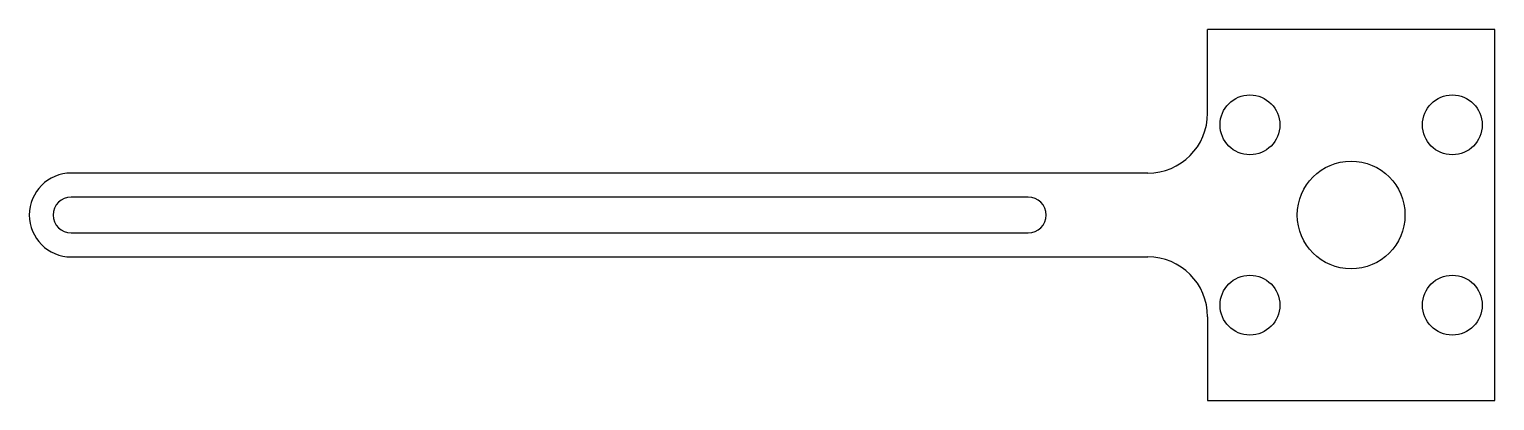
# Model space of a CAD drawing. Header units: millimetres. Extents: x -98 to 24, y 0 to 31.
import ezdxf

# ---------------------------------------------------------------- set-up
doc = ezdxf.new("R2010")
doc.units = ezdxf.units.MM
doc.layers.get('0').update_dxf_attribs({"linetype": 'CONTINUOUS'})

msp = doc.modelspace()

# ---------------------------------------------------------------- linework, layer by layer
for p, q in [((24, 31), (0, 31)), ((0, 24), (0, 31)), ((24, 0), (24, 31)), ((-5, 19), (-95, 19)), ((-95, 12), (-5, 12)), ((0, 7), (0, 0)), ((0, 0), (24, 0))]:
    msp.add_line(p, q)
msp.add_lwpolyline([(-95, 14), (-15, 14, 1), (-15, 17), (-95, 17, 1)], format="xyb", close=True)
for centre, radius in [((3.54, 23.025), 2.5), ((20.46, 23.025), 2.5), ((12, 15.5), 4.5), ((3.54, 7.975), 2.5), ((20.46, 7.975), 2.5)]:
    msp.add_circle(centre, radius)
for centre, radius, start, end in [((-5, 24), 5, -90, 0), ((-95, 15.5), 3.5, 90, 270), ((-5, 7), 5, 0, 90)]:
    msp.add_arc(centre, radius, start, end)

doc.saveas('drawing.dxf')
